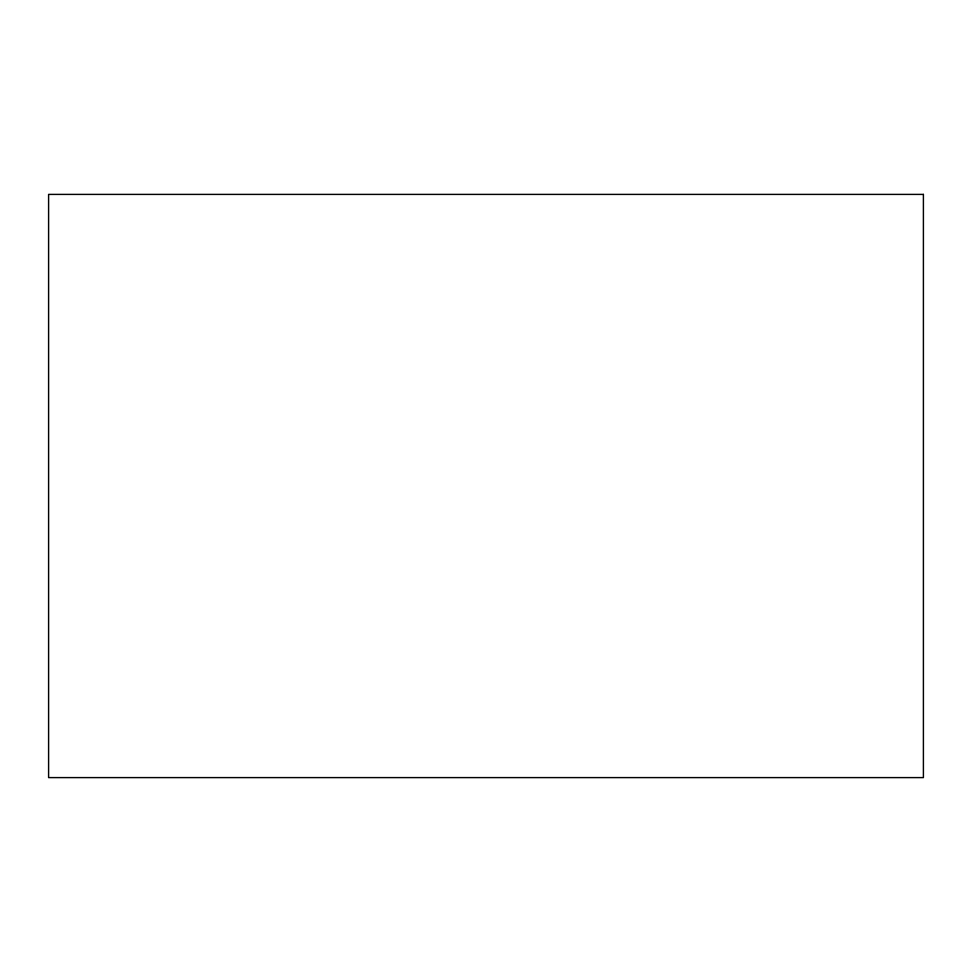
<?xml version="1.0" encoding="UTF-8"?>
<svg xmlns="http://www.w3.org/2000/svg" width="972" height="972" viewBox="0 0 972 972"><rect width="100%" height="100%" fill="white"/><g stroke="black" fill="none" stroke-linecap="round" stroke-linejoin="round"><path stroke-width="1.46" d="M923.4 194.4L48.6 194.4L48.6 777.6L923.4 777.6L923.4 194.4"/></g></svg>
